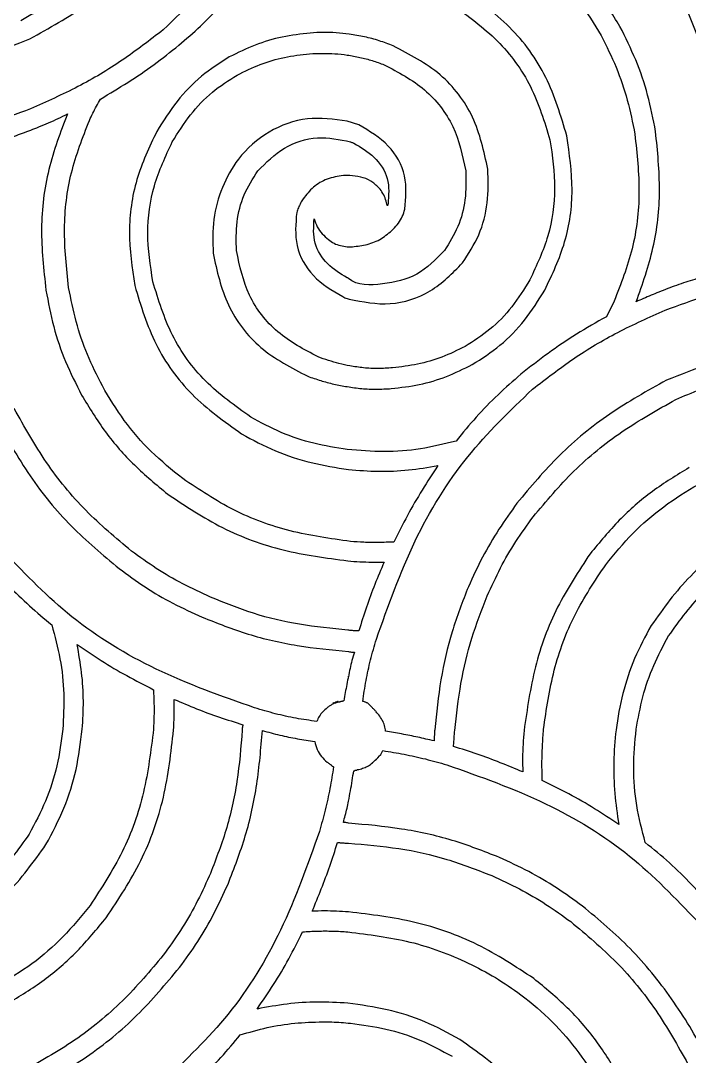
# Model space of a CAD drawing. Extents: x 0 to 371, y 0 to 260.
# Drawn here: x 85.88 to 113.19, y 52.52 to 94.83 of the extents above; entities that cross this region are included whole.
import ezdxf

# ---------------------------------------------------------------- set-up
doc = ezdxf.new("R2010")
doc.units = 0
doc.layers.add('Layer_1', color=7, linetype='CONTINUOUS')

msp = doc.modelspace()

# ---------------------------------------------------------------- linework, layer by layer
at = {"layer": 'Layer_1', "color": 7}
for points in [[(87.788955, 91.016874)], [(92.15458, 67.098437)], [(98.689582, 66.966146)], [(98.848229, 67.018856)], [(95.75281, 65.828231)], [(98.821874, 61.251249)], [(98.319062, 57.639583)], [(98.213126, 53.928699)]]:
    msp.add_lwpolyline(points, close=True, dxfattribs=at)
for points in [[(99.695205, 90.566772), (99.218749, 90.725419)], [(99.324685, 88.503332), (99.060102, 88.503332)], [(99.218749, 85.592915), (99.430622, 85.592915)], [(110.119376, 83.370312), (109.802082, 82.735209)], [(99.271459, 68.024479), (99.271459, 68.050834)], [(98.715937, 66.93979), (98.689582, 66.93979)], [(98.769163, 66.992501), (98.742292, 66.992501), (98.742292, 66.992501)], [(98.901455, 66.992501), (98.874584, 66.992501), (98.848229, 66.992501)], [(99.880207, 67.018856), (99.853852, 67.018856)], [(100.250727, 66.754273), (100.171146, 66.833854), (100.118435, 66.886564)], [(100.779894, 65.801876), (100.779894, 65.854586)], [(100.462084, 64.717187), (100.541665, 64.796253)], [(100.594376, 64.849479), (100.673957, 65.008126), (100.673957, 65.008126)], [(100.277082, 64.531669), (100.356663, 64.611251), (100.409374, 64.663961)], [(99.483332, 64.188021), (99.509687, 64.188021)]]:
    msp.add_lwpolyline(points, dxfattribs=at)
for points, knots in [([(98.080834, 104.66927), (97.598803, 103.30877), (96.665675, 100.67508), (94.530144, 97.156105), (92.627929, 95.338723), (91.704479, 94.456457)], [0, 0, 0, 0, 4.325799, 8.373986, 12.193383, 12.193383, 12.193383, 12.193383]), ([(115.067393, 84.693229), (115.237043, 85.947907), (115.574548, 88.444004), (115.140138, 92.141087), (114.07495, 95.318774), (112.519595, 97.850385), (110.841691, 99.928744), (109.49294, 101.063295), (108.82333, 101.626562)], [0, 0, 0, 0, 3.785959, 7.531903, 11.05396, 13.750765, 16.407671, 19.027284, 19.027284, 19.027284, 19.027284]), ([(99.245104, 100.568229), (100.097931, 100.463452), (101.789828, 100.25559), (104.188806, 99.368206), (106.128801, 98.212805), (107.61009, 96.924551), (108.722894, 95.65427), (109.300612, 94.697724), (109.590209, 94.218229)], [0, 0, 0, 0, 2.570476, 5.099489, 7.608373, 9.30252, 10.971776, 12.64958, 12.64958, 12.64958, 12.64958]), ([(91.704479, 99.615832), (91.167348, 98.976306), (90.086846, 97.689824), (88.111499, 96.076038), (86.629279, 95.244678), (85.883646, 94.826461)], [0, 0, 0, 0, 2.50194, 5.032952, 7.595052, 7.595052, 7.595052, 7.595052]), ([(86.254166, 94.085937), (87.041707, 94.524917), (88.605013, 95.396311), (90.676847, 97.094544), (91.806454, 98.444433), (92.365937, 99.11302)], [0, 0, 0, 0, 2.701851, 5.363294, 7.97507, 7.97507, 7.97507, 7.97507]), ([(110.357604, 94.588748), (110.046304, 95.1013), (109.424835, 96.124541), (108.231548, 97.486855), (107.304948, 98.251845), (106.838955, 98.636564)], [0, 0, 0, 0, 1.796822, 3.58712, 5.398349, 5.398349, 5.398349, 5.398349]), ([(92.339582, 93.821354), (92.637041, 94.078173), (93.237752, 94.596814), (94.07539, 95.45755), (94.592741, 96.076226), (94.853124, 96.387606)], [0, 0, 0, 0, 1.178583, 2.380117, 3.597619, 3.597619, 3.597619, 3.597619]), ([(108.188227, 90.117187), (107.946158, 90.934305), (107.463818, 92.562469), (105.923802, 94.679144), (104.52909, 95.672876), (103.822602, 96.176248)], [0, 0, 0, 0, 2.544261, 5.069616, 7.661989, 7.661989, 7.661989, 7.661989]), ([(103.504792, 95.487919), (104.146549, 95.024284), (105.413993, 94.108623), (106.820548, 92.181519), (107.273469, 90.700587), (107.500413, 89.95854)], [0, 0, 0, 0, 2.366507, 4.673756, 6.990879, 6.990879, 6.990879, 6.990879]), ([(113.135729, 95.170625), (113.558513, 94.08497), (114.430381, 91.846128), (114.765242, 88.163979), (114.384956, 85.712125), (114.194062, 84.481356)], [0, 0, 0, 0, 3.483767, 7.18423, 10.91404, 10.91404, 10.91404, 10.91404]), ([(91.704479, 94.456457), (91.153631, 94.03101), (90.047614, 93.176778), (88.228956, 92.091028), (86.934022, 91.517611), (86.280521, 91.228231)], [0, 0, 0, 0, 2.086959, 4.190287, 6.333192, 6.333192, 6.333192, 6.333192]), ([(99.29833, 94.270939), (99.122226, 94.293815), (98.77105, 94.339432), (98.239588, 94.361372), (97.88712, 94.33657), (97.71083, 94.324165)], [0, 0, 0, 0, 0.532652, 1.062187, 1.592061, 1.592061, 1.592061, 1.592061]), ([(111.812812, 90.302189), (111.716046, 90.800785), (111.522943, 91.795762), (111.031085, 93.235812), (110.581691, 94.138586), (110.357604, 94.588748)], [0, 0, 0, 0, 1.522577, 3.038394, 4.546008, 4.546008, 4.546008, 4.546008]), ([(75.406249, 92.868957), (76.663532, 92.702444), (79.160969, 92.371688), (82.8902, 92.758858), (85.154907, 93.652281), (86.254166, 94.085937)], [0, 0, 0, 0, 3.798617, 7.545486, 11.079561, 11.079561, 11.079561, 11.079561]), ([(97.71083, 94.324165), (97.326964, 94.280409), (96.560795, 94.193075), (95.445323, 93.855665), (94.751776, 93.515632), (94.403539, 93.344897)], [0, 0, 0, 0, 1.157468, 2.310219, 3.472746, 3.472746, 3.472746, 3.472746]), ([(101.097187, 93.794998), (100.907758, 93.869289), (100.525168, 94.019333), (99.921521, 94.176865), (99.50737, 94.239383), (99.29833, 94.270939)], [0, 0, 0, 0, 0.61007, 1.232161, 1.866163, 1.866163, 1.866163, 1.866163]), ([(109.590209, 94.218229), (109.803349, 93.790797), (110.22761, 92.939985), (110.686024, 91.587164), (110.872915, 90.659863), (110.966352, 90.196252)], [0, 0, 0, 0, 1.431812, 2.850056, 4.268051, 4.268051, 4.268051, 4.268051]), ([(89.138227, 91.625106), (89.512985, 91.848742), (90.25847, 92.293609), (91.334415, 93.01774), (92.005652, 93.554383), (92.339582, 93.821354)], [0, 0, 0, 0, 1.309206, 2.604334, 3.886492, 3.886492, 3.886492, 3.886492]), ([(104.960001, 88.767915), (104.803558, 89.492159), (104.492386, 90.932709), (103.08929, 92.764193), (101.767826, 93.447979), (101.097187, 93.794998)], [0, 0, 0, 0, 2.205182, 4.386198, 6.633616, 6.633616, 6.633616, 6.633616]), ([(94.403539, 93.344897), (94.015157, 93.096102), (93.224538, 92.589637), (92.220349, 91.546483), (91.703338, 90.722201), (91.439896, 90.302189)], [0, 0, 0, 0, 1.380479, 2.810201, 4.295596, 4.295596, 4.295596, 4.295596]), ([(94.720832, 92.604373), (95.031792, 92.757517), (95.650421, 93.062183), (96.65133, 93.357759), (97.337995, 93.437176), (97.683959, 93.477189)], [0, 0, 0, 0, 1.038734, 2.066479, 3.110095, 3.110095, 3.110095, 3.110095]), ([(97.683959, 93.477189), (97.857683, 93.484141), (98.201212, 93.497889), (98.714716, 93.488511), (99.051083, 93.445779), (99.218749, 93.424479)], [0, 0, 0, 0, 0.521618, 1.031467, 1.538183, 1.538183, 1.538183, 1.538183]), ([(99.218749, 93.424479), (99.392678, 93.394662), (99.737403, 93.335566), (100.242025, 93.203311), (100.565807, 93.085924), (100.726667, 93.027604)], [0, 0, 0, 0, 0.529261, 1.048989, 1.562136, 1.562136, 1.562136, 1.562136]), ([(100.726667, 93.027604), (101.302794, 92.724628), (102.439794, 92.126699), (103.662558, 90.556329), (103.92789, 89.311855), (104.06083, 88.688334)], [0, 0, 0, 0, 1.939421, 3.827497, 5.723385, 5.723385, 5.723385, 5.723385]), ([(92.074999, 89.878959), (92.310376, 90.256789), (92.771656, 90.997242), (93.667851, 91.93285), (94.374657, 92.383606), (94.720832, 92.604373)], [0, 0, 0, 0, 1.333712, 2.613745, 3.842465, 3.842465, 3.842465, 3.842465]), ([(88.688126, 90.75229), (88.734131, 90.849642), (88.826888, 91.045927), (88.980262, 91.335279), (89.085424, 91.528224), (89.138227, 91.625106)], [0, 0, 0, 0, 0.322983, 0.651212, 0.982234, 0.982234, 0.982234, 0.982234]), ([(86.280521, 91.228231), (85.732374, 91.022297), (84.611259, 90.601106), (82.815681, 90.184394), (81.572198, 90.034971), (80.936144, 89.95854)], [0, 0, 0, 0, 1.755336, 3.590152, 5.511433, 5.511433, 5.511433, 5.511433]), ([(84.587084, 89.799377), (84.820804, 89.864127), (85.28391, 89.992424), (85.961426, 90.229291), (86.53885, 90.449868), (87.021349, 90.652069), (87.409093, 90.82967), (87.663146, 90.954872), (87.788955, 91.016874)], [0, 0, 0, 0, 0.72738, 1.441272, 2.152046, 2.581588, 3.010492, 3.431251, 3.431251, 3.431251, 3.431251]), ([(87.788955, 91.016874), (87.506211, 90.27061), (86.934987, 88.762948), (86.64111, 86.301038), (86.823113, 84.656042), (86.915624, 83.819897)], [0, 0, 0, 0, 2.388367, 4.825173, 7.344202, 7.344202, 7.344202, 7.344202]), ([(87.841666, 83.925834), (87.75448, 84.724042), (87.583524, 86.289201), (87.859158, 88.627718), (88.414015, 90.049769), (88.688126, 90.75229)], [0, 0, 0, 0, 2.40486, 4.715544, 6.971607, 6.971607, 6.971607, 6.971607]), ([(99.218749, 90.725419), (98.673191, 90.799732), (97.576097, 90.949173), (95.966434, 90.358049), (94.775179, 89.311079), (94.07448, 88.023788), (93.704163, 86.705568), (93.729329, 85.791485), (93.74208, 85.328332)], [0, 0, 0, 0, 1.631156, 3.280192, 4.958216, 6.28195, 7.628513, 9.011581, 9.011581, 9.011581, 9.011581]), ([(101.573644, 87.127189), (101.613789, 87.585193), (101.695063, 88.512422), (100.956181, 89.826182), (100.12394, 90.31497), (99.695205, 90.566772)], [0, 0, 0, 0, 1.356337, 2.745907, 4.222353, 4.222353, 4.222353, 4.222353]), ([(91.439896, 90.302189), (91.136135, 89.658314), (90.524886, 88.362665), (90.223396, 86.178033), (90.433744, 84.735527), (90.540209, 84.005415)], [0, 0, 0, 0, 2.12763, 4.281365, 6.488666, 6.488666, 6.488666, 6.488666]), ([(107.28854, 83.819897), (107.592302, 84.463818), (108.203569, 85.759595), (108.505036, 87.944399), (108.294689, 89.387031), (108.188227, 90.117187)], [0, 0, 0, 0, 2.127754, 4.281735, 6.489169, 6.489169, 6.489169, 6.489169]), ([(110.966352, 90.196252), (111.053509, 89.398085), (111.224406, 87.833032), (110.948423, 85.494706), (110.393518, 84.072788), (110.119376, 83.370312)], [0, 0, 0, 0, 2.404717, 4.715186, 6.971166, 6.971166, 6.971166, 6.971166]), ([(111.019062, 83.343957), (111.277155, 84.070826), (111.798395, 85.538796), (112.055126, 87.912623), (111.894333, 89.498272), (111.812812, 90.302189)], [0, 0, 0, 0, 2.308672, 4.662553, 7.083232, 7.083232, 7.083232, 7.083232]), ([(91.281249, 84.164062), (91.180039, 84.824381), (90.979887, 86.130229), (91.251797, 88.112761), (91.801416, 89.291981), (92.074999, 89.878959)], [0, 0, 0, 0, 1.997914, 3.95108, 5.886882, 5.886882, 5.886882, 5.886882]), ([(95.567292, 88.688334), (95.905744, 89.030624), (96.577458, 89.709957), (97.98717, 90.161547), (98.901772, 89.972045), (99.35104, 89.878959)], [0, 0, 0, 0, 1.43165, 2.841348, 4.202375, 4.202375, 4.202375, 4.202375]), ([(99.35104, 89.878959), (99.36217, 89.871723), (99.386842, 89.855683), (99.434449, 89.84684), (99.466273, 89.833434), (99.483332, 89.826249)], [0, 0, 0, 0, 0.039476, 0.087505, 0.142997, 0.142997, 0.142997, 0.142997]), ([(99.483332, 89.826249), (99.774386, 89.654141), (100.359781, 89.307981), (100.968914, 88.394751), (100.913675, 87.692866), (100.88583, 87.339062)], [0, 0, 0, 0, 1.011101, 2.033623, 3.072952, 3.072952, 3.072952, 3.072952]), ([(107.500413, 89.95854), (107.594433, 89.297906), (107.780504, 87.990472), (107.503329, 86.010008), (106.953454, 84.830262), (106.679792, 84.243128)], [0, 0, 0, 0, 1.996206, 3.950607, 5.886943, 5.886943, 5.886943, 5.886943]), ([(94.694477, 85.433752), (94.685016, 85.825652), (94.666361, 86.598403), (94.955131, 87.731759), (95.364117, 88.370849), (95.567292, 88.688334)], [0, 0, 0, 0, 1.173336, 2.313595, 3.439248, 3.439248, 3.439248, 3.439248]), ([(99.060102, 88.503332), (98.833853, 88.466534), (98.394102, 88.395012), (97.814342, 88.052393), (97.550001, 87.716435), (97.419376, 87.550419)], [0, 0, 0, 0, 0.68377, 1.329014, 1.95935, 1.95935, 1.95935, 1.95935]), ([(100.51531, 88.00052), (100.408198, 88.101356), (100.193611, 88.303368), (99.767499, 88.456161), (99.473393, 88.487491), (99.324685, 88.503332)], [0, 0, 0, 0, 0.437287, 0.876048, 1.324793, 1.324793, 1.324793, 1.324793]), ([(104.06083, 88.688334), (104.068594, 88.296161), (104.083913, 87.522393), (103.785017, 86.394428), (103.385383, 85.751906), (103.187499, 85.433752)], [0, 0, 0, 0, 1.173487, 2.315324, 3.435285, 3.435285, 3.435285, 3.435285]), ([(103.928538, 84.931457), (104.170543, 85.305216), (104.657374, 86.057094), (104.998952, 87.394866), (104.973104, 88.306013), (104.960001, 88.767915)], [0, 0, 0, 0, 1.329544, 2.674592, 4.057536, 4.057536, 4.057536, 4.057536]), ([(100.858959, 87.259481), (100.837682, 87.34774), (100.794906, 87.525174), (100.683964, 87.779885), (100.571718, 87.926727), (100.51531, 88.00052)], [0, 0, 0, 0, 0.272222, 0.547266, 0.825112, 0.825112, 0.825112, 0.825112]), ([(97.419376, 87.550419), (97.383786, 87.493184), (97.310856, 87.375901), (97.220311, 87.190396), (97.176311, 87.059106), (97.154792, 86.994897)], [0, 0, 0, 0, 0.202151, 0.414237, 0.617239, 0.617239, 0.617239, 0.617239]), ([(100.88583, 87.339062), (100.884054, 87.330022), (100.880363, 87.311241), (100.864426, 87.287302), (100.860735, 87.26852), (100.858959, 87.259481)], [0, 0, 0, 0, 0.027412, 0.056953, 0.084365, 0.084365, 0.084365, 0.084365]), ([(97.154792, 86.994897), (97.114686, 86.536884), (97.033486, 85.609596), (97.772677, 84.295921), (98.604982, 83.807121), (99.033747, 83.555314)], [0, 0, 0, 0, 1.356338, 2.746027, 4.222582, 4.222582, 4.222582, 4.222582]), ([(99.218749, 84.322709), (98.938346, 84.492793), (98.375784, 84.834028), (97.798555, 85.717887), (97.845766, 86.391832), (97.869477, 86.730314)], [0, 0, 0, 0, 0.980321, 1.966787, 2.96213, 2.96213, 2.96213, 2.96213]), ([(97.869477, 86.730314), (97.90627, 86.619186), (97.979885, 86.396846), (98.191257, 86.11314), (98.365026, 85.959956), (98.451354, 85.883854)], [0, 0, 0, 0, 0.349322, 0.698905, 1.04404, 1.04404, 1.04404, 1.04404]), ([(101.097187, 86.307084), (101.170745, 86.387281), (101.315256, 86.544835), (101.479966, 86.823088), (101.542272, 87.025349), (101.573644, 87.127189)], [0, 0, 0, 0, 0.326004, 0.640468, 0.959374, 0.959374, 0.959374, 0.959374]), ([(99.430622, 85.592915), (99.635078, 85.61607), (100.045463, 85.662547), (100.630525, 85.898076), (100.942049, 86.171113), (101.097187, 86.307084)], [0, 0, 0, 0, 0.616138, 1.236716, 1.852341, 1.852341, 1.852341, 1.852341]), ([(98.451354, 85.883854), (98.525119, 85.829077), (98.672599, 85.719562), (98.93961, 85.628847), (99.124495, 85.605048), (99.218749, 85.592915)], [0, 0, 0, 0, 0.27424, 0.548291, 0.833302, 0.833302, 0.833302, 0.833302]), ([(93.74208, 85.328332), (93.898523, 84.604088), (94.209695, 83.163538), (95.612791, 81.332054), (96.934255, 80.648268), (97.604894, 80.301249)], [0, 0, 0, 0, 2.205182, 4.386198, 6.633616, 6.633616, 6.633616, 6.633616]), ([(98.028124, 81.094999), (97.452039, 81.397925), (96.31517, 81.995732), (95.092598, 83.565957), (94.827371, 84.810277), (94.694477, 85.433752)], [0, 0, 0, 0, 1.939237, 3.826964, 5.722687, 5.722687, 5.722687, 5.722687]), ([(103.187499, 85.433752), (102.832878, 85.071046), (102.129909, 84.35205), (100.72209, 84.037158), (99.616952, 83.984124), (99.260586, 84.306152), (99.243899, 84.317938), (99.22747, 84.321054), (99.218749, 84.322709)], [0, 0, 0, 0, 1.479968, 2.933756, 4.343002, 4.353361, 4.376626, 4.402953, 4.402953, 4.402953, 4.402953]), ([(99.29833, 83.449378), (99.8562, 83.341076), (100.979921, 83.122923), (102.701038, 83.681863), (103.516355, 84.511855), (103.928538, 84.931457)], [0, 0, 0, 0, 1.68633, 3.396788, 5.145645, 5.145645, 5.145645, 5.145645]), ([(106.679792, 84.243128), (106.444422, 83.865334), (105.983168, 83.124973), (105.086893, 82.189611), (104.380127, 81.738956), (104.033959, 81.518229)], [0, 0, 0, 0, 1.333601, 2.613455, 3.8421, 3.8421, 3.8421, 3.8421]), ([(114.194062, 84.481356), (113.934482, 84.409479), (113.422148, 84.267615), (112.670588, 84.023564), (112.18565, 83.834577), (111.945104, 83.740832)], [0, 0, 0, 0, 0.808011, 1.59477, 2.369154, 2.369154, 2.369154, 2.369154]), ([(112.209687, 82.999792), (112.764168, 83.205562), (113.894609, 83.625074), (115.698337, 84.043738), (116.944504, 84.193509), (117.580935, 84.269999)], [0, 0, 0, 0, 1.773057, 3.6148, 5.537175, 5.537175, 5.537175, 5.537175]), ([(86.915624, 83.819897), (87.010732, 83.321537), (87.200478, 82.327278), (87.682533, 80.882748), (88.141457, 79.98337), (88.370832, 79.533854)], [0, 0, 0, 0, 1.521205, 3.0349, 4.547437, 4.547437, 4.547437, 4.547437]), ([(89.217293, 79.904374), (89.003741, 80.327643), (88.576264, 81.174925), (88.122348, 82.529555), (87.935228, 83.460399), (87.841666, 83.925834)], [0, 0, 0, 0, 1.421003, 2.844499, 4.268073, 4.268073, 4.268073, 4.268073]), ([(90.540209, 84.005415), (90.78738, 83.188831), (91.279167, 81.564105), (92.808895, 79.443403), (94.200873, 78.44964), (94.905834, 77.946354)], [0, 0, 0, 0, 2.548266, 5.070183, 7.657964, 7.657964, 7.657964, 7.657964]), ([(95.276354, 78.634167), (94.633986, 79.093238), (93.36206, 80.002225), (91.961497, 81.936246), (91.508345, 83.42032), (91.281249, 84.164062)], [0, 0, 0, 0, 2.359118, 4.671187, 6.993908, 6.993908, 6.993908, 6.993908]), ([(104.325413, 80.777189), (104.713758, 81.025979), (105.504283, 81.532422), (106.50822, 82.575654), (107.025137, 83.399893), (107.28854, 83.819897)], [0, 0, 0, 0, 1.380369, 2.809918, 4.295238, 4.295238, 4.295238, 4.295238]), ([(99.033747, 83.555314), (99.062052, 83.5393), (99.118853, 83.507165), (99.209746, 83.477448), (99.269593, 83.458484), (99.29833, 83.449378)], [0, 0, 0, 0, 0.097318, 0.195289, 0.285792, 0.285792, 0.285792, 0.285792]), ([(111.945104, 83.740832), (111.839561, 83.696824), (111.630141, 83.609503), (111.3208, 83.478692), (111.118547, 83.38838), (111.019062, 83.343957)], [0, 0, 0, 0, 0.343054, 0.680691, 1.007541, 1.007541, 1.007541, 1.007541]), ([(106.785729, 79.772082), (107.336572, 80.197494), (108.442567, 81.051646), (110.261293, 82.13711), (111.556192, 82.710447), (112.209687, 82.999792)], [0, 0, 0, 0, 2.086879, 4.19008, 6.332929, 6.332929, 6.332929, 6.332929]), ([(109.802082, 82.735209), (109.393669, 82.501017), (108.579846, 82.034356), (107.408965, 81.252893), (106.676333, 80.671295), (106.309788, 80.380314)], [0, 0, 0, 0, 1.412209, 2.814033, 4.217606, 4.217606, 4.217606, 4.217606]), ([(123.269477, 81.332711), (121.998853, 81.507757), (119.470168, 81.856117), (115.684288, 81.484551), (113.381505, 80.580994), (112.262913, 80.142086)], [0, 0, 0, 0, 3.841877, 7.645771, 11.238943, 11.238943, 11.238943, 11.238943]), ([(104.033959, 81.518229), (103.721021, 81.365011), (103.098346, 81.060143), (102.097209, 80.766485), (101.412797, 80.685407), (101.070832, 80.644897)], [0, 0, 0, 0, 1.044139, 2.077595, 3.109594, 3.109594, 3.109594, 3.109594]), ([(99.324685, 80.724479), (99.176831, 80.754286), (98.882473, 80.813629), (98.45051, 80.942062), (98.169083, 81.043961), (98.028124, 81.094999)], [0, 0, 0, 0, 0.452297, 0.900465, 1.350197, 1.350197, 1.350197, 1.350197]), ([(112.632917, 79.348336), (113.303537, 79.635378), (114.678197, 80.223768), (116.922394, 80.707182), (118.472079, 80.79204), (119.257835, 80.835067)], [0, 0, 0, 0, 2.184858, 4.4786, 6.83788, 6.83788, 6.83788, 6.83788]), ([(101.070832, 80.644897), (100.871049, 80.63253), (100.477353, 80.608158), (99.891965, 80.633605), (99.512389, 80.69441), (99.324685, 80.724479)], [0, 0, 0, 0, 0.600276, 1.182916, 1.752895, 1.752895, 1.752895, 1.752895]), ([(101.018122, 79.798437), (101.401984, 79.84216), (102.168125, 79.929425), (103.283641, 80.266519), (103.977178, 80.606486), (104.325413, 80.777189)], [0, 0, 0, 0, 1.157449, 2.310129, 3.4726, 3.4726, 3.4726, 3.4726]), ([(97.604894, 80.301249), (97.781051, 80.241455), (98.132479, 80.12217), (98.669725, 79.972083), (99.035496, 79.909072), (99.218749, 79.877503)], [0, 0, 0, 0, 0.558113, 1.113417, 1.670957, 1.670957, 1.670957, 1.670957]), ([(106.309788, 80.380314), (105.994895, 80.105986), (105.360333, 79.55317), (104.476067, 78.641536), (103.935257, 77.984848), (103.663955, 77.655415)], [0, 0, 0, 0, 1.252549, 2.524089, 3.804093, 3.804093, 3.804093, 3.804093]), ([(112.262913, 80.142086), (111.475333, 79.7031), (109.911929, 78.83168), (107.839861, 77.133524), (106.71015, 75.783596), (106.150626, 75.115003)], [0, 0, 0, 0, 2.701966, 5.363601, 7.975465, 7.975465, 7.975465, 7.975465]), ([(92.498229, 76.120626), (92.058829, 76.478709), (91.186581, 77.189537), (90.073463, 78.465349), (89.50258, 79.424872), (89.217293, 79.904374)], [0, 0, 0, 0, 1.698781, 3.372238, 5.043883, 5.043883, 5.043883, 5.043883]), ([(99.218749, 79.877503), (99.414989, 79.847504), (99.809802, 79.787151), (100.412776, 79.761457), (100.815692, 79.786071), (101.018122, 79.798437)], [0, 0, 0, 0, 0.595281, 1.197638, 1.805832, 1.805832, 1.805832, 1.805832]), ([(100.409374, 69.558753), (100.891153, 70.917608), (101.823816, 73.548183), (103.965165, 77.061988), (105.862853, 78.885352), (106.785729, 79.772082)], [0, 0, 0, 0, 4.320455, 8.363864, 12.191844, 12.191844, 12.191844, 12.191844]), ([(88.370832, 79.533854), (88.682177, 79.021258), (89.303764, 77.997879), (90.497234, 76.635404), (91.423961, 75.870287), (91.889997, 75.485522)], [0, 0, 0, 0, 1.797007, 3.587655, 5.399073, 5.399073, 5.399073, 5.399073]), ([(106.812084, 74.559481), (107.349209, 75.19897), (108.429688, 76.485365), (110.405111, 78.098886), (111.887291, 78.930156), (112.632917, 79.348336)], [0, 0, 0, 0, 2.50184, 5.032695, 7.594725, 7.594725, 7.594725, 7.594725]), ([(90.407917, 73.157499), (89.768428, 73.694624), (88.482034, 74.775103), (86.868512, 76.750526), (86.037242, 78.232706), (85.619062, 78.978332)], [0, 0, 0, 0, 2.50184, 5.032695, 7.594725, 7.594725, 7.594725, 7.594725]), ([(84.878539, 78.554586), (85.317518, 77.767044), (86.188913, 76.203739), (87.887146, 74.131905), (89.237035, 73.002298), (89.905622, 72.442814)], [0, 0, 0, 0, 2.701851, 5.363294, 7.97507, 7.97507, 7.97507, 7.97507]), ([(99.218749, 77.311251), (98.759853, 77.383787), (97.83966, 77.529239), (96.506539, 77.971368), (95.685812, 78.413559), (95.276354, 78.634167)], [0, 0, 0, 0, 1.392508, 2.792299, 4.185934, 4.185934, 4.185934, 4.185934]), ([(94.905834, 77.946354), (95.358999, 77.702792), (96.266261, 77.215168), (97.744078, 76.734646), (98.762159, 76.57234), (99.271459, 76.491146)], [0, 0, 0, 0, 1.541296, 3.085767, 4.63181, 4.63181, 4.63181, 4.63181]), ([(103.663955, 77.655415), (103.182494, 77.535327), (102.217929, 77.294741), (100.717141, 77.184653), (99.719969, 77.268903), (99.218749, 77.311251)], [0, 0, 0, 0, 1.486843, 2.978759, 4.486519, 4.486519, 4.486519, 4.486519]), ([(109.775727, 72.601461), (110.133162, 73.040022), (110.842793, 73.910716), (112.130221, 75.003905), (113.467312, 75.871321), (114.833463, 76.516727), (116.183519, 76.979442), (117.115138, 77.165509), (117.580935, 77.25854)], [0, 0, 0, 0, 1.694248, 3.363666, 5.041543, 6.462724, 7.886535, 9.310269, 9.310269, 9.310269, 9.310269]), ([(99.271459, 76.491146), (99.67879, 76.45941), (100.493169, 76.395961), (101.718737, 76.44834), (102.52218, 76.582752), (102.922915, 76.649792)], [0, 0, 0, 0, 1.225051, 2.449256, 3.667467, 3.667467, 3.667467, 3.667467]), ([(102.922915, 76.649792), (102.705583, 76.319185), (102.268406, 75.65415), (101.66361, 74.613957), (101.304493, 73.891521), (101.123542, 73.527503)], [0, 0, 0, 0, 1.186835, 2.387384, 3.60669, 3.60669, 3.60669, 3.60669]), ([(113.188955, 76.570211), (112.676366, 76.258905), (111.653027, 75.63741), (110.290473, 74.444201), (109.525382, 73.517562), (109.140624, 73.051562)], [0, 0, 0, 0, 1.796934, 3.587419, 5.398736, 5.398736, 5.398736, 5.398736]), ([(99.35104, 73.554374), (98.525453, 73.667898), (96.885945, 73.893343), (94.543305, 74.75775), (93.178709, 75.667142), (92.498229, 76.120626)], [0, 0, 0, 0, 2.496034, 4.956791, 7.404469, 7.404469, 7.404469, 7.404469]), ([(91.889997, 75.485522), (92.618432, 75.000105), (94.080842, 74.025579), (96.597542, 73.109898), (98.358196, 72.877627), (99.245104, 72.760624)], [0, 0, 0, 0, 2.619823, 5.259568, 7.939077, 7.939077, 7.939077, 7.939077]), ([(106.150626, 75.115003), (105.899575, 74.762787), (105.393317, 74.052524), (104.721618, 72.914576), (104.352345, 72.108506), (104.166251, 71.70229)], [0, 0, 0, 0, 1.297333, 2.616146, 3.955941, 3.955941, 3.955941, 3.955941]), ([(104.933645, 71.331771), (105.109529, 71.713666), (105.459423, 72.473386), (106.088606, 73.553673), (106.571794, 74.225421), (106.812084, 74.559481)], [0, 0, 0, 0, 1.260923, 2.508409, 3.742495, 3.742495, 3.742495, 3.742495]), ([(117.686872, 74.480415), (116.869754, 74.238346), (115.24159, 73.756007), (113.124915, 72.215991), (112.131183, 70.821279), (111.62781, 70.11479)], [0, 0, 0, 0, 2.544261, 5.069616, 7.661989, 7.661989, 7.661989, 7.661989]), ([(112.341979, 69.691044), (112.805656, 70.332808), (113.721423, 71.600298), (115.648754, 73.006773), (117.129788, 73.459715), (117.871874, 73.686665)], [0, 0, 0, 0, 2.366591, 4.674042, 6.99129, 6.99129, 6.99129, 6.99129]), ([(101.123542, 73.527503), (100.913575, 73.520634), (100.503509, 73.507219), (99.911721, 73.510172), (99.531555, 73.540143), (99.35104, 73.554374)], [0, 0, 0, 0, 0.630264, 1.230908, 1.77398, 1.77398, 1.77398, 1.77398]), ([(95.435001, 66.754273), (94.074607, 67.236259), (91.442153, 68.168937), (87.926176, 70.296803), (86.105112, 72.187559), (85.222187, 73.104273)], [0, 0, 0, 0, 4.325449, 8.370039, 12.176575, 12.176575, 12.176575, 12.176575]), ([(93.636144, 71.278544), (93.254202, 71.454469), (92.494338, 71.804468), (91.413908, 72.433871), (90.742025, 72.917169), (90.407917, 73.157499)], [0, 0, 0, 0, 1.261101, 2.508927, 3.743199, 3.743199, 3.743199, 3.743199]), ([(109.140624, 73.051562), (108.668837, 72.337491), (107.718233, 70.898707), (106.813273, 68.430402), (106.566395, 66.699718), (106.44208, 65.828231)], [0, 0, 0, 0, 2.561757, 5.161691, 7.79882, 7.79882, 7.79882, 7.79882]), ([(84.613955, 72.628332), (84.868472, 72.333128), (85.380696, 71.739021), (86.232743, 70.910244), (86.844745, 70.399241), (87.153852, 70.141146)], [0, 0, 0, 0, 1.168937, 2.352526, 3.560394, 3.560394, 3.560394, 3.560394]), ([(89.905622, 72.442814), (90.252504, 72.18621), (90.951998, 71.668764), (92.090923, 71.01198), (92.890542, 70.643453), (93.291979, 70.458439)], [0, 0, 0, 0, 1.293676, 2.60872, 3.93451, 3.93451, 3.93451, 3.93451]), ([(99.245104, 72.760624), (99.406353, 72.746349), (99.732335, 72.717492), (100.226906, 72.707883), (100.559445, 72.70756), (100.726667, 72.707398)], [0, 0, 0, 0, 0.485499, 0.981492, 1.483198, 1.483198, 1.483198, 1.483198]), ([(100.726667, 72.707398), (100.597762, 72.405314), (100.33878, 71.798402), (99.993843, 70.862717), (99.795291, 70.224587), (99.695205, 69.902917)], [0, 0, 0, 0, 0.985224, 1.979399, 2.989936, 2.989936, 2.989936, 2.989936]), ([(107.23583, 65.881457), (107.354962, 66.69129), (107.591575, 68.299721), (108.436209, 70.599153), (109.330642, 71.936149), (109.775727, 72.601461)], [0, 0, 0, 0, 2.452467, 4.870913, 7.266419, 7.266419, 7.266419, 7.266419]), ([(104.166251, 71.70229), (103.930676, 71.094018), (103.452946, 69.860484), (103.003563, 67.892269), (102.862267, 66.540163), (102.790624, 65.854586)], [0, 0, 0, 0, 1.955079, 3.96476, 6.031878, 6.031878, 6.031878, 6.031878]), ([(99.245104, 69.929273), (98.584033, 69.993951), (97.280296, 70.121507), (95.389198, 70.562687), (94.213576, 71.042751), (93.636144, 71.278544)], [0, 0, 0, 0, 1.991745, 3.928041, 5.797143, 5.797143, 5.797143, 5.797143]), ([(103.610729, 65.828231), (103.682446, 66.472353), (103.82416, 67.745152), (104.26283, 69.595199), (104.712238, 70.758603), (104.933645, 71.331771)], [0, 0, 0, 0, 1.943386, 3.84017, 5.682105, 5.682105, 5.682105, 5.682105]), ([(93.291979, 70.458439), (93.913265, 70.213999), (95.175035, 69.717566), (97.188445, 69.254859), (98.572399, 69.123041), (99.271459, 69.056457)], [0, 0, 0, 0, 2.001068, 4.063969, 6.169537, 6.169537, 6.169537, 6.169537]), ([(87.153852, 70.141146), (87.277371, 69.681594), (87.525736, 68.757546), (87.677438, 67.321374), (87.628095, 66.361246), (87.603437, 65.881457)], [0, 0, 0, 0, 1.42627, 2.867884, 4.307844, 4.307844, 4.307844, 4.307844]), ([(99.695205, 69.902917), (99.648473, 69.902992), (99.551018, 69.903149), (99.40048, 69.908278), (99.29764, 69.922174), (99.245104, 69.929273)], [0, 0, 0, 0, 0.140215, 0.292407, 0.451348, 0.451348, 0.451348, 0.451348]), ([(111.62781, 70.11479), (111.390679, 69.672381), (110.916095, 68.786965), (110.450172, 67.345837), (110.178754, 65.927181), (110.089095, 64.556552), (110.122602, 63.262155), (110.24445, 62.413), (110.304893, 61.991773)], [0, 0, 0, 0, 1.503278, 3.008588, 4.521817, 5.826265, 7.122288, 8.398017, 8.398017, 8.398017, 8.398017]), ([(99.853852, 67.018856), (99.894522, 67.301642), (99.976323, 67.870423), (100.162524, 68.718932), (100.326688, 69.277442), (100.409374, 69.558753)], [0, 0, 0, 0, 0.856909, 1.723537, 2.60302, 2.60302, 2.60302, 2.60302]), ([(111.019062, 65.881457), (111.098719, 66.322969), (111.258692, 67.209649), (111.701529, 68.495098), (112.128548, 69.292493), (112.341979, 69.691044)], [0, 0, 0, 0, 1.344812, 2.700757, 4.055705, 4.055705, 4.055705, 4.055705]), ([(88.397187, 65.881457), (88.420119, 66.265105), (88.466243, 67.036763), (88.391834, 68.199421), (88.254511, 68.964666), (88.18583, 69.347396)], [0, 0, 0, 0, 1.152286, 2.317672, 3.483705, 3.483705, 3.483705, 3.483705]), ([(88.18583, 69.347396), (88.511717, 69.122433), (89.17025, 68.667842), (90.217163, 68.05658), (90.942037, 67.683475), (91.307604, 67.495312)], [0, 0, 0, 0, 1.187646, 2.399927, 3.63333, 3.63333, 3.63333, 3.63333]), ([(99.271459, 69.056457), (99.297766, 69.049319), (99.349787, 69.035204), (99.430214, 69.029829), (99.483233, 69.029667), (99.509687, 69.029586)], [0, 0, 0, 0, 0.08158, 0.161318, 0.240727, 0.240727, 0.240727, 0.240727]), ([(99.509687, 69.029586), (99.476386, 68.91752), (99.410757, 68.696663), (99.329225, 68.361553), (99.290755, 68.137074), (99.271459, 68.024479)], [0, 0, 0, 0, 0.350711, 0.691175, 1.033806, 1.033806, 1.033806, 1.033806]), ([(99.271459, 68.050834), (99.246849, 67.938607), (99.1982, 67.716758), (99.138945, 67.380962), (99.104035, 67.157652), (99.086457, 67.045211)], [0, 0, 0, 0, 0.344647, 0.681297, 1.022721, 1.022721, 1.022721, 1.022721]), ([(91.307604, 67.495312), (91.314637, 67.310799), (91.32855, 66.94579), (91.329097, 66.407448), (91.314663, 66.054212), (91.307604, 65.881457)], [0, 0, 0, 0, 0.553919, 1.095775, 1.614436, 1.614436, 1.614436, 1.614436]), ([(92.127709, 65.854586), (92.134864, 65.989486), (92.149377, 66.263099), (92.154283, 66.677932), (92.154481, 66.95763), (92.15458, 67.098437)], [0, 0, 0, 0, 0.405228, 0.82191, 1.244345, 1.244345, 1.244345, 1.244345]), ([(92.15458, 67.098437), (92.456668, 66.969498), (93.063598, 66.710444), (93.999232, 66.3652), (94.637386, 66.166578), (94.95906, 66.066459)], [0, 0, 0, 0, 0.985276, 1.979536, 2.990115, 2.990115, 2.990115, 2.990115]), ([(98.689582, 66.93979), (98.665145, 66.92974), (98.61858, 66.910587), (98.561831, 66.86689), (98.508828, 66.839815), (98.470897, 66.805088), (98.432531, 66.782745), (98.409531, 66.763421), (98.398644, 66.754273)], [0, 0, 0, 0, 0.078877, 0.150303, 0.213635, 0.256235, 0.303623, 0.346223, 0.346223, 0.346223, 0.346223]), ([(98.689582, 66.966146), (98.682183, 66.964647), (98.668131, 66.961802), (98.661283, 66.944585), (98.628584, 66.938756), (98.650844, 66.941273), (98.667122, 66.94785), (98.681125, 66.959257), (98.689582, 66.966146)], [0, 0, 0, 0, 0.020705, 0.03932, 0.060025, 0.06787, 0.088524, 0.120021, 0.120021, 0.120021, 0.120021]), ([(98.742292, 66.992501), (98.742026, 66.990217), (98.741204, 66.983164), (98.736774, 66.969917), (98.701942, 66.963569), (98.745595, 66.97174), (98.757695, 66.982645), (98.766461, 66.990179), (98.769163, 66.992501)], [0, 0, 0, 0, 0.006899, 0.0213, 0.041108, 0.067564, 0.091038, 0.101498, 0.101498, 0.101498, 0.101498]), ([(98.848229, 66.992501), (98.839201, 66.990842), (98.820495, 66.987404), (98.797256, 66.970496), (98.765989, 66.969483), (98.747963, 66.947153), (98.728142, 66.941028), (98.71858, 66.940058), (98.715937, 66.93979)], [0, 0, 0, 0, 0.027249, 0.056458, 0.083707, 0.115313, 0.136202, 0.144178, 0.144178, 0.144178, 0.144178]), ([(98.848229, 67.018856), (98.839821, 67.018645), (98.824588, 67.018262), (98.801742, 67.016206), (98.788807, 66.9787), (98.818925, 67.013988), (98.836037, 67.017447), (98.845597, 67.018552), (98.848229, 67.018856)], [0, 0, 0, 0, 0.025443, 0.046097, 0.066254, 0.097751, 0.118405, 0.12625, 0.12625, 0.12625, 0.12625]), ([(99.086457, 67.045211), (99.077426, 67.043457), (99.058686, 67.039818), (99.034622, 67.024397), (99.001041, 67.016848), (98.964327, 67.015925), (98.931505, 66.998699), (98.910676, 66.994403), (98.901455, 66.992501)], [0, 0, 0, 0, 0.027378, 0.056812, 0.08419, 0.129676, 0.165143, 0.193316, 0.193316, 0.193316, 0.193316]), ([(100.118435, 66.886564), (100.109431, 66.895561), (100.090367, 66.914609), (100.055628, 66.942452), (100.01364, 66.966751), (99.969122, 66.985662), (99.923514, 66.999197), (99.895414, 67.011953), (99.880207, 67.018856)], [0, 0, 0, 0, 0.038173, 0.08082, 0.133138, 0.183171, 0.225594, 0.275627, 0.275627, 0.275627, 0.275627]), ([(97.975413, 66.198751), (97.692583, 66.239423), (97.123678, 66.321235), (96.274991, 66.507405), (95.716356, 66.671584), (95.435001, 66.754273)], [0, 0, 0, 0, 0.857041, 1.723912, 2.603523, 2.603523, 2.603523, 2.603523]), ([(98.398644, 66.754273), (98.338434, 66.704511), (98.216477, 66.603718), (98.072616, 66.413526), (98.007506, 66.269662), (97.975413, 66.198751)], [0, 0, 0, 0, 0.233847, 0.473671, 0.70678, 0.70678, 0.70678, 0.70678]), ([(100.462084, 66.516044), (100.442367, 66.542929), (100.401449, 66.598721), (100.328433, 66.676224), (100.276948, 66.727936), (100.250727, 66.754273)], [0, 0, 0, 0, 0.099931, 0.207379, 0.318905, 0.318905, 0.318905, 0.318905]), ([(100.779894, 65.854586), (100.765813, 65.932407), (100.737259, 66.09021), (100.624179, 66.315127), (100.51769, 66.44712), (100.462084, 66.516044)], [0, 0, 0, 0, 0.236305, 0.479175, 0.744591, 0.744591, 0.744591, 0.744591]), ([(94.95906, 66.066459), (94.951987, 66.042443), (94.93858, 65.996922), (94.932587, 65.925303), (94.932665, 65.878768), (94.932705, 65.854586)], [0, 0, 0, 0, 0.074913, 0.141994, 0.21457, 0.21457, 0.21457, 0.21457]), ([(87.603437, 65.881457), (87.536514, 65.380831), (87.402685, 64.379712), (86.937534, 62.929772), (86.464147, 62.039408), (86.22781, 61.594898)], [0, 0, 0, 0, 1.513457, 3.026513, 4.535006, 4.535006, 4.535006, 4.535006]), ([(86.915624, 61.171668), (87.174826, 61.659766), (87.693229, 62.63596), (88.192065, 64.230963), (88.3287, 65.330379), (88.397187, 65.881457)], [0, 0, 0, 0, 1.655747, 3.311482, 4.975489, 4.975489, 4.975489, 4.975489]), ([(91.307604, 65.881457), (91.200682, 65.016705), (90.988073, 63.297192), (90.124169, 60.831866), (89.183054, 59.397735), (88.714997, 58.684481)], [0, 0, 0, 0, 2.61027, 5.190383, 7.743212, 7.743212, 7.743212, 7.743212]), ([(89.376455, 58.18167), (89.877822, 58.940613), (90.885543, 60.466047), (91.814807, 63.093989), (92.022955, 64.93039), (92.127709, 65.854586)], [0, 0, 0, 0, 2.72216, 5.471392, 8.25676, 8.25676, 8.25676, 8.25676]), ([(94.932705, 65.854586), (94.8752, 65.151735), (94.761863, 63.766504), (94.318277, 61.751166), (93.825604, 60.494252), (93.582917, 59.875106)], [0, 0, 0, 0, 2.114459, 4.167329, 6.160255, 6.160255, 6.160255, 6.160255]), ([(94.350312, 59.557812), (94.60194, 60.207876), (95.113664, 61.52988), (95.575468, 63.642539), (95.693261, 65.094301), (95.75281, 65.828231)], [0, 0, 0, 0, 2.089101, 4.248504, 6.456336, 6.456336, 6.456336, 6.456336]), ([(95.75281, 65.828231), (95.990226, 65.76299), (96.462044, 65.633335), (97.178957, 65.490503), (97.657453, 65.415841), (97.895832, 65.378646)], [0, 0, 0, 0, 0.738448, 1.467523, 2.191318, 2.191318, 2.191318, 2.191318]), ([(102.764269, 65.405001), (102.544032, 65.456102), (102.104755, 65.558026), (101.443023, 65.690457), (101.000582, 65.764796), (100.779894, 65.801876)], [0, 0, 0, 0, 0.678238, 1.352795, 2.024117, 2.024117, 2.024117, 2.024117]), ([(102.790624, 65.854586), (102.789059, 65.803927), (102.785986, 65.704451), (102.768907, 65.555136), (102.765834, 65.45566), (102.764269, 65.405001)], [0, 0, 0, 0, 0.151991, 0.298453, 0.450443, 0.450443, 0.450443, 0.450443]), ([(103.560604, 65.175557), (103.566881, 65.248306), (103.579315, 65.392391), (103.590143, 65.610381), (103.603804, 65.75495), (103.610729, 65.828231)], [0, 0, 0, 0, 0.219043, 0.433833, 0.654629, 0.654629, 0.654629, 0.654629]), ([(106.44208, 65.828231), (106.426227, 65.642799), (106.394392, 65.270415), (106.372841, 64.705222), (106.383481, 64.326211), (106.388854, 64.134794)], [0, 0, 0, 0, 0.558305, 1.121186, 1.695539, 1.695539, 1.695539, 1.695539]), ([(107.182604, 63.791146), (107.177237, 64.026661), (107.166592, 64.493852), (107.188173, 65.191199), (107.219981, 65.651906), (107.23583, 65.881457)], [0, 0, 0, 0, 0.706629, 1.401736, 2.092012, 2.092012, 2.092012, 2.092012]), ([(111.389582, 61.251249), (111.260804, 61.752348), (111.002601, 62.757069), (110.876202, 64.32146), (110.971343, 65.360377), (111.019062, 65.881457)], [0, 0, 0, 0, 1.550462, 3.108724, 4.676749, 4.676749, 4.676749, 4.676749]), ([(97.895832, 65.378646), (97.921774, 65.268138), (97.973127, 65.04939), (98.151424, 64.757369), (98.316016, 64.607104), (98.398644, 64.531669)], [0, 0, 0, 0, 0.339026, 0.671095, 1.005852, 1.005852, 1.005852, 1.005852]), ([(106.388854, 64.134794), (106.083542, 64.262963), (105.469601, 64.520694), (104.528398, 64.874914), (103.884647, 65.074894), (103.560604, 65.175557)], [0, 0, 0, 0, 0.993361, 1.997521, 3.015294, 3.015294, 3.015294, 3.015294]), ([(100.541665, 64.796253), (100.549676, 64.803221), (100.563647, 64.815375), (100.588735, 64.826981), (100.592574, 64.842292), (100.594376, 64.849479)], [0, 0, 0, 0, 0.032151, 0.056079, 0.077242, 0.077242, 0.077242, 0.077242]), ([(100.673957, 65.008126), (100.965455, 64.960366), (101.551062, 64.864418), (102.426316, 64.673542), (103.003193, 64.509023), (103.293435, 64.426249)], [0, 0, 0, 0, 0.886088, 1.780116, 2.6854, 2.6854, 2.6854, 2.6854]), ([(98.663227, 64.346667), (98.615293, 64.052923), (98.518693, 63.46095), (98.329144, 62.576595), (98.163769, 61.993335), (98.080834, 61.700834)], [0, 0, 0, 0, 0.892844, 1.799323, 2.711234, 2.711234, 2.711234, 2.711234]), ([(98.398644, 64.531669), (98.416561, 64.521021), (98.453326, 64.499171), (98.502608, 64.458747), (98.539373, 64.436897), (98.55729, 64.426249)], [0, 0, 0, 0, 0.062452, 0.128147, 0.1906, 0.1906, 0.1906, 0.1906]), ([(98.55729, 64.426249), (98.559057, 64.419003), (98.56282, 64.403566), (98.588611, 64.393118), (98.60458, 64.371197), (98.630781, 64.369324), (98.642669, 64.350732), (98.656144, 64.348068), (98.663227, 64.346667)], [0, 0, 0, 0, 0.021163, 0.045091, 0.077242, 0.098074, 0.116872, 0.137703, 0.137703, 0.137703, 0.137703]), ([(99.695205, 64.240731), (99.763349, 64.259902), (99.897056, 64.297519), (100.086872, 64.383334), (100.19617, 64.4647), (100.250727, 64.505314)], [0, 0, 0, 0, 0.212296, 0.416551, 0.620123, 0.620123, 0.620123, 0.620123]), ([(100.250727, 64.505314), (100.251977, 64.512237), (100.254136, 64.524194), (100.267778, 64.530759), (100.274806, 64.531447), (100.277082, 64.531669)], [0, 0, 0, 0, 0.019808, 0.034209, 0.041108, 0.041108, 0.041108, 0.041108]), ([(100.409374, 64.663961), (100.41653, 64.66581), (100.431825, 64.669762), (100.442987, 64.69512), (100.455128, 64.70915), (100.462084, 64.717187)], [0, 0, 0, 0, 0.021089, 0.045078, 0.077253, 0.077253, 0.077253, 0.077253]), ([(103.293435, 64.426249), (104.653943, 63.944183), (107.287675, 63.010978), (110.806581, 60.87516), (112.623979, 58.972863), (113.506249, 58.049378)], [0, 0, 0, 0, 4.325848, 8.374167, 12.193656, 12.193656, 12.193656, 12.193656]), ([(99.060102, 62.071354), (99.086471, 62.168267), (99.139072, 62.361591), (99.212978, 62.651838), (99.28105, 62.987301), (99.349627, 63.364353), (99.424178, 63.77838), (99.46383, 64.052966), (99.483332, 64.188021)], [0, 0, 0, 0, 0.301317, 0.601076, 0.898296, 1.327952, 1.750856, 2.160193, 2.160193, 2.160193, 2.160193]), ([(99.509687, 64.188021), (99.520499, 64.194976), (99.542591, 64.209187), (99.579552, 64.215927), (99.617404, 64.208211), (99.63908, 64.235721), (99.668523, 64.240441), (99.686409, 64.240635), (99.695205, 64.240731)], [0, 0, 0, 0, 0.038178, 0.078011, 0.11137, 0.143751, 0.171168, 0.197697, 0.197697, 0.197697, 0.197697]), ([(110.304893, 61.991773), (109.978615, 62.209755), (109.31811, 62.65103), (108.274483, 63.250515), (107.548446, 63.610003), (107.182604, 63.791146)], [0, 0, 0, 0, 1.176968, 2.382608, 3.607153, 3.607153, 3.607153, 3.607153]), ([(99.271459, 62.044999), (99.247488, 62.052071), (99.202094, 62.065465), (99.130648, 62.071478), (99.08424, 62.071396), (99.060102, 62.071354)], [0, 0, 0, 0, 0.074783, 0.141618, 0.214059, 0.214059, 0.214059, 0.214059]), ([(105.436457, 60.642501), (104.797521, 60.892419), (103.499696, 61.40006), (101.421001, 61.852128), (99.994174, 61.980152), (99.271459, 62.044999)], [0, 0, 0, 0, 2.055861, 4.175921, 6.351989, 6.351989, 6.351989, 6.351989]), ([(86.22781, 61.594898), (85.768739, 60.952529), (84.859752, 59.680603), (82.925732, 58.280041), (81.441658, 57.826889), (80.697916, 57.599793)], [0, 0, 0, 0, 2.359118, 4.671187, 6.993908, 6.993908, 6.993908, 6.993908]), ([(98.080834, 61.700834), (97.598803, 60.340334), (96.665675, 57.706644), (94.530144, 54.187669), (92.627929, 52.370287), (91.704479, 51.488021)], [0, 0, 0, 0, 4.325799, 8.373986, 12.193383, 12.193383, 12.193383, 12.193383]), ([(80.856562, 56.806043), (81.673147, 57.053214), (83.297873, 57.545001), (85.418575, 59.074728), (86.412338, 60.466707), (86.915624, 61.171668)], [0, 0, 0, 0, 2.548266, 5.070183, 7.657964, 7.657964, 7.657964, 7.657964]), ([(97.789896, 58.446253), (97.913567, 58.748927), (98.162877, 59.359091), (98.518273, 60.290693), (98.720139, 60.929371), (98.821874, 61.251249)], [0, 0, 0, 0, 0.980933, 1.977476, 2.989993, 2.989993, 2.989993, 2.989993]), ([(98.821874, 61.251249), (98.872535, 61.249653), (98.97202, 61.246519), (99.121313, 61.229107), (99.220798, 61.225974), (99.271459, 61.224378)], [0, 0, 0, 0, 0.151997, 0.298481, 0.450477, 0.450477, 0.450477, 0.450477]), ([(99.271459, 61.224378), (99.958985, 61.166785), (101.315322, 61.053167), (103.285481, 60.616987), (104.515085, 60.13718), (105.119163, 59.901461)], [0, 0, 0, 0, 2.068676, 4.081042, 6.024413, 6.024413, 6.024413, 6.024413]), ([(114.114997, 58.605416), (113.842456, 58.920125), (113.293274, 59.554279), (112.386356, 60.444375), (111.723706, 60.98078), (111.389582, 61.251249)], [0, 0, 0, 0, 1.248722, 2.516229, 3.805333, 3.805333, 3.805333, 3.805333]), ([(108.82333, 58.658126), (108.475654, 58.909699), (107.771869, 59.418948), (106.638433, 60.083766), (105.838148, 60.455776), (105.436457, 60.642501)], [0, 0, 0, 0, 1.287007, 2.605232, 3.933695, 3.933695, 3.933695, 3.933695]), ([(93.582917, 59.875106), (93.407034, 59.493211), (93.05714, 58.733491), (92.427957, 57.653203), (91.944769, 56.981456), (91.704479, 56.647396)], [0, 0, 0, 0, 1.260923, 2.508409, 3.742495, 3.742495, 3.742495, 3.742495]), ([(105.119163, 59.901461), (105.501058, 59.725577), (106.260779, 59.375684), (107.341066, 58.7465), (108.012813, 58.263312), (108.346874, 58.023023)], [0, 0, 0, 0, 1.260923, 2.508409, 3.742495, 3.742495, 3.742495, 3.742495]), ([(92.365937, 56.144584), (92.622037, 56.496091), (93.136571, 57.202312), (93.800053, 58.346167), (94.165912, 59.151773), (94.350312, 59.557812)], [0, 0, 0, 0, 1.304167, 2.620229, 3.957614, 3.957614, 3.957614, 3.957614]), ([(88.714997, 58.684481), (88.356914, 58.245081), (87.646086, 57.372833), (86.370274, 56.259715), (85.410751, 55.688832), (84.931249, 55.403545)], [0, 0, 0, 0, 1.698781, 3.372238, 5.043883, 5.043883, 5.043883, 5.043883]), ([(99.271459, 58.419898), (99.106223, 58.428568), (98.777862, 58.445797), (98.28375, 58.46256), (97.955164, 58.45171), (97.789896, 58.446253)], [0, 0, 0, 0, 0.496426, 0.986509, 1.482449, 1.482449, 1.482449, 1.482449]), ([(106.838955, 55.694999), (106.088658, 56.187702), (104.58034, 57.178181), (101.988641, 58.089774), (100.18037, 58.30947), (99.271459, 58.419898)], [0, 0, 0, 0, 2.686122, 5.399896, 8.142489, 8.142489, 8.142489, 8.142489]), ([(115.067393, 41.724793), (115.23702, 42.979463), (115.574481, 45.475543), (115.140395, 49.172746), (114.073599, 52.351646), (112.519129, 54.886884), (110.846888, 56.971542), (109.493601, 58.099473), (108.82333, 58.658126)], [0, 0, 0, 0, 3.785959, 7.531903, 11.05396, 13.755811, 16.417254, 19.02903, 19.02903, 19.02903, 19.02903]), ([(85.328124, 54.663021), (85.840713, 54.974327), (86.864052, 55.595822), (88.226605, 56.789031), (88.991697, 57.71567), (89.376455, 58.18167)], [0, 0, 0, 0, 1.796934, 3.587419, 5.398736, 5.398736, 5.398736, 5.398736]), ([(108.346874, 58.023023), (108.986363, 57.485898), (110.272758, 56.405419), (111.886279, 54.429995), (112.717549, 52.947816), (113.135729, 52.202189)], [0, 0, 0, 0, 2.50184, 5.032695, 7.594725, 7.594725, 7.594725, 7.594725]), ([(95.540937, 54.451148), (95.767031, 54.781793), (96.221983, 55.44713), (96.849131, 56.494226), (97.21059, 57.228965), (97.393021, 57.599793)], [0, 0, 0, 0, 1.20159, 2.41788, 3.657285, 3.657285, 3.657285, 3.657285]), ([(97.393021, 57.599793), (97.495058, 57.607745), (97.69994, 57.623713), (98.008794, 57.636923), (98.215504, 57.638695), (98.319062, 57.639583)], [0, 0, 0, 0, 0.307025, 0.616481, 0.927153, 0.927153, 0.927153, 0.927153]), ([(98.319062, 57.639583), (98.42262, 57.638695), (98.62933, 57.636923), (98.938185, 57.623713), (99.143067, 57.607745), (99.245104, 57.599793)], [0, 0, 0, 0, 0.310672, 0.620128, 0.927153, 0.927153, 0.927153, 0.927153]), ([(99.245104, 57.599793), (100.097898, 57.495036), (101.789709, 57.287215), (104.189133, 56.400348), (106.12783, 55.244329), (107.612635, 53.957837), (108.713531, 52.680923), (109.578682, 51.340952), (110.224616, 49.975588), (110.687247, 48.625552), (110.873316, 47.694075), (110.966352, 47.228332)], [0, 0, 0, 0, 2.570455, 5.099383, 7.608198, 9.302432, 10.971876, 12.649793, 14.070853, 15.494428, 16.918032, 16.918032, 16.918032, 16.918032]), ([(91.704479, 56.647396), (91.167354, 56.007907), (90.086875, 54.721512), (88.111452, 53.10799), (86.629272, 52.27672), (85.883646, 51.858541)], [0, 0, 0, 0, 2.50184, 5.032695, 7.594725, 7.594725, 7.594725, 7.594725]), ([(86.254166, 51.117501), (87.041707, 51.556481), (88.605013, 52.427875), (90.676847, 54.126108), (91.806454, 55.475997), (92.365937, 56.144584)], [0, 0, 0, 0, 2.701851, 5.363294, 7.97507, 7.97507, 7.97507, 7.97507]), ([(110.357604, 51.646668), (110.046298, 52.159257), (109.424803, 53.182596), (108.231594, 54.545149), (107.304954, 55.310241), (106.838955, 55.694999)], [0, 0, 0, 0, 1.796934, 3.587419, 5.398736, 5.398736, 5.398736, 5.398736]), ([(99.245104, 54.689376), (98.831073, 54.712338), (98.004382, 54.758186), (96.761426, 54.678549), (95.948027, 54.526997), (95.540937, 54.451148)], [0, 0, 0, 0, 1.243343, 2.482573, 3.724182, 3.724182, 3.724182, 3.724182]), ([(103.822602, 53.207812), (103.350106, 53.465548), (102.404013, 53.981621), (100.84987, 54.46724), (99.780549, 54.615258), (99.245104, 54.689376)], [0, 0, 0, 0, 1.611896, 3.227549, 4.84795, 4.84795, 4.84795, 4.84795]), ([(94.853124, 53.392814), (95.215623, 53.500062), (95.942726, 53.715179), (97.071625, 53.892953), (97.832369, 53.916776), (98.213126, 53.928699)], [0, 0, 0, 0, 1.133321, 2.273225, 3.415435, 3.415435, 3.415435, 3.415435]), ([(98.213126, 53.928699), (98.339964, 53.927383), (98.593471, 53.924754), (98.973088, 53.904996), (99.225122, 53.881173), (99.35104, 53.869271)], [0, 0, 0, 0, 0.38051, 0.760515, 1.139929, 1.139929, 1.139929, 1.139929]), ([(99.35104, 53.869271), (99.834173, 53.804002), (100.801802, 53.673281), (102.209042, 53.221538), (103.071942, 52.754351), (103.504792, 52.519999)], [0, 0, 0, 0, 1.460968, 2.926058, 4.400683, 4.400683, 4.400683, 4.400683]), ([(92.339582, 50.826562), (92.637041, 51.083382), (93.237752, 51.602023), (94.07539, 52.462758), (94.592741, 53.081434), (94.853124, 53.392814)], [0, 0, 0, 0, 1.178583, 2.380117, 3.597619, 3.597619, 3.597619, 3.597619]), ([(108.188227, 47.148751), (107.946158, 47.965869), (107.463818, 49.594033), (105.923802, 51.710708), (104.52909, 52.70444), (103.822602, 53.207812)], [0, 0, 0, 0, 2.544261, 5.069616, 7.661989, 7.661989, 7.661989, 7.661989])]:
    msp.add_open_spline(points, degree=3, knots=knots, dxfattribs=at)

doc.saveas('drawing.dxf')
